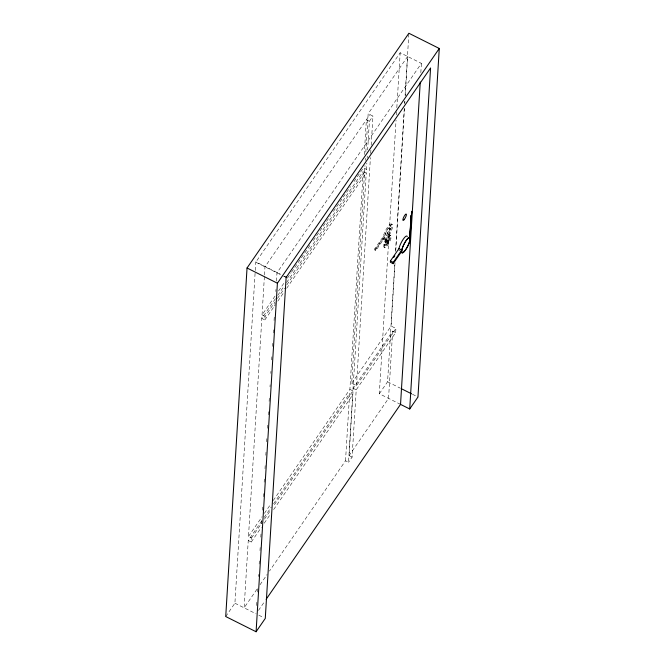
<?xml version="1.0" encoding="UTF-8"?>
<svg xmlns="http://www.w3.org/2000/svg" width="665" height="665" viewBox="0 0 665 665"><rect width="100%" height="100%" fill="white"/><g stroke="black" fill="none" stroke-linecap="round" stroke-linejoin="round"><path stroke-width="0.5" stroke-dasharray="3.33 2.49" d="M225.726 616.53L234.911 603.213L255.194 271.528M255.26 270.497L255.784 261.844L280.63 274.296M261.81 520.828L248.253 540.495L244.138 607.835L257.696 588.168M248.253 540.495L251.27 542.008L251.52 537.918L248.502 536.406L264.429 276.033M264.487 275.011L264.994 266.823L369.94 114.604M275.393 298.76L261.835 318.427L264.853 319.94L265.069 316.415L275.086 301.877M256.632 605.549L256.881 601.401M257.455 592.074L257.704 587.927M258.402 576.53L258.535 574.452M259.167 564.086L259.358 560.977M259.99 550.612L260.181 547.503M260.813 537.137L261.004 534.028M261.636 523.671L261.827 520.554M262.459 510.196L262.65 507.079M263.29 496.722L263.481 493.605M264.171 482.208L264.362 479.099M265.002 468.734L265.185 465.625M265.825 455.259L266.017 452.15M266.648 441.784L266.84 438.676M267.471 428.31L267.663 425.201M268.294 414.835L268.485 411.726M269.117 401.361L269.308 398.252M270.007 386.847L270.131 384.777M270.83 373.373L270.954 371.303M271.653 359.898L271.844 356.789M272.484 346.423L272.667 343.315M273.307 332.949L273.498 329.84M274.063 320.513L274.321 316.365M274.953 306L275.144 302.891M275.842 291.494L275.967 289.416M276.474 281.129L276.981 272.833L421.394 63.374L400.18 52.743L255.767 262.201L282.467 275.584M345.517 460.787L349.64 393.447L352.658 394.96L348.535 462.291L345.517 460.787L269.483 571.069M273.257 500.504L349.89 389.358L363.223 171.379L366.24 172.892L352.907 390.87L273.332 506.289M364.254 154.554L366.373 119.775L369.391 121.288L367.645 149.924M395.01 262.8L391.145 326.05L395.933 328.444L356.473 385.683L351.677 383.281L364.994 165.552M365.318 160.373L365.442 158.295M365.825 152.077L368.169 113.715L407.628 56.475L405.226 95.876M286.881 284.778L366.457 169.359L366.831 163.224M367.138 158.112L367.263 156.067M352.101 457.121L349.083 455.616L353.198 388.335L392.666 331.095L395.683 332.608L356.216 389.84L352.101 457.121L348.535 462.291M356.473 385.683L370.422 157.588M370.679 153.44L370.929 149.292M371.186 145.145L372.957 116.117L368.169 113.715M374.686 250.181L374.769 248.876L383.248 236.574A8.687 2.128 -63.4 0 1 390.064 224.296A8.687 2.128 -63.4 0 1 389.59 231.977A8.687 2.128 -63.4 0 1 383.098 239.001L383.248 236.574L384.287 237.097L384.137 239.525A8.687 2.128 -63.4 0 0 390.629 232.501A8.687 2.128 -63.4 0 0 391.103 224.82A8.687 2.128 -63.4 0 0 384.287 237.097L375.808 249.392L375.725 250.705L374.686 250.181L383.032 238.078L384.071 238.602L375.725 250.705M385.783 242.675L385.924 240.306L386.93 238.851L388.327 239.55L388.177 241.919L387.18 243.373L385.783 242.675L386.789 241.22L386.93 238.851M387.18 243.373L387.321 241.013L388.327 239.55M387.354 242.991L387.487 240.846L388.244 241.229L388.111 243.373L387.354 242.991L388.019 240.065L388.784 240.447L388.111 243.373M400.538 404.387L379.324 393.747L396.057 120.116M396.373 114.929L396.564 111.82M396.822 107.68L400.18 52.743M379.324 393.747L387.57 381.793L394.777 263.889M395.542 251.478L404.328 107.713M404.586 103.582L404.711 101.512M405.093 95.303L408.825 34.281M395.775 250.356L404.461 108.32M404.777 103.133L404.902 101.063M392.666 331.095L388.551 398.377L349.083 455.616M395.683 332.608L395.933 328.444M420.829 72.701L421.394 63.374M384.071 238.602L384.154 237.28M369.391 121.288L372.957 116.117M275.019 296.091L262.052 314.902L265.069 316.415M278.552 290.962L284.454 282.409M287.396 278.136L290.938 273.007M291.528 272.151L310.389 244.795M313.331 240.522L330.43 215.726M333.373 211.453L350.472 186.657M354.004 181.528L363.439 167.854L366.457 169.359M277.754 295.343L284.238 285.942M286.59 282.517L363.223 171.379M277.446 298.46L284.52 288.203M264.853 319.94L274.869 305.401M277.82 301.129L284.304 291.727M286.665 288.302L366.24 172.892M388.244 241.229L388.784 240.447M351.677 383.281L391.145 326.05M248.502 536.406L262.06 516.747M264.421 513.33L270.904 503.92M264.171 517.412L271.245 507.154M273.598 503.729L349.64 393.447M251.52 537.918L262.126 522.532M264.487 519.116L270.971 509.706M251.27 542.008L261.287 527.47M264.238 523.197L270.131 514.652M273.672 509.523L352.658 394.96M260.048 584.751L267.122 574.494M258.477 610.42L264.961 601.019M391.236 223.964L392.275 224.479M389.225 227.771L390.696 228.502M390.031 235.086L390.796 235.468M385.683 234.953L387.155 235.684M388.451 236.565L389.241 236.956M385.924 240.306L387.321 241.013M383.456 239.508L384.495 240.023M386.789 241.22L388.177 241.919M387.894 242.21L388.651 242.592M398.701 250.156L400.106 250.863M384.212 245.036L385.002 245.427M384.212 247.297L384.969 247.679M374.769 248.876L375.808 249.392M284.312 276.141L286.15 277.064M283.39 276.041L286.133 277.421M387.57 381.793L400.463 388.252M412.433 394.254L417.961 397.022M353.198 388.335L356.216 389.84M349.89 389.358L352.907 390.87M234.911 603.213L256.125 613.845M258.868 615.216L263.44 617.511M390.854 225.136L390.771 226.491L390.854 225.136M391.062 224.97L391.411 224.462L391.062 224.97M386.357 244.554A4.738 1.155 -63.4 0 0 389.441 237.239A4.738 1.155 -63.4 0 0 385.567 241.794A4.738 1.155 -63.4 0 0 386.357 244.554M385.567 244.155A4.738 1.155 -63.4 0 0 388.651 236.84A4.738 1.155 -63.4 0 0 384.786 241.403A4.738 1.155 -63.4 0 0 385.567 244.155M386.274 245.693A6.783 1.654 -63.4 0 0 390.38 235.36A6.783 1.654 -63.4 0 0 384.703 242.525A6.783 1.654 -63.4 0 0 386.274 245.693M386.855 234.138A4.007 0.981 -63.4 0 0 389.407 227.979A4.007 0.981 -63.4 0 0 386.107 231.952A4.007 0.981 -63.4 0 0 386.855 234.138M387.038 246.075A6.783 1.654 -63.4 0 0 391.136 235.743A6.783 1.654 -63.4 0 0 385.467 242.908A6.783 1.654 -63.4 0 0 387.038 246.075M388.327 234.878A4.007 0.981 -63.4 0 0 390.87 228.718A4.007 0.981 -63.4 0 0 387.579 232.692A4.007 0.981 -63.4 0 0 388.327 234.878"/><path stroke-width="1" d="M409.889 240.522L411.103 215.385L409.457 242.052L408.684 244.097A8.687 2.128 -63.4 0 1 401.585 252.484L401.726 250.057A8.687 2.128 -63.4 0 1 405.55 241.387A8.687 2.128 -63.4 0 1 409.715 237.447L411.71 211.32L409.931 240.373L408.759 243.905A8.529 2.086 -63.4 0 1 402.516 252.75A8.529 2.086 -63.4 0 1 403.68 244.928A8.529 2.086 -63.4 0 1 409.715 237.447L409.931 240.373M420.255 82.036L400.538 404.387L409.715 408.983L417.961 397.022L439.274 48.479L408.884 33.25L247.039 267.995L225.726 616.53L256.091 631.75L265.277 618.425L286.15 277.064M256.091 631.75L277.405 283.207L439.274 48.479M390.438 260.946L390.355 262.259L393.173 263.664L401.652 251.37L401.726 250.057L398.917 248.652L390.438 260.946L393.248 262.359L393.173 263.664M409.715 408.983L430.571 67.971L286.133 277.421M393.697 257.413L394.81 255.801M393.248 262.359L401.726 250.057M266.141 599.306L400.538 404.387M247.039 267.995L277.43 283.224M401.386 388.717L411.51 393.788M398.917 248.652A8.687 2.128 -63.4 0 1 403.306 239.117A8.687 2.128 -63.4 0 1 407.271 236.541M404.079 219.716A3.541 0.865 -63.4 0 0 406.373 214.246A3.541 0.865 -63.4 0 0 403.48 217.663A3.541 0.865 -63.4 0 0 404.079 219.716"/></g></svg>
